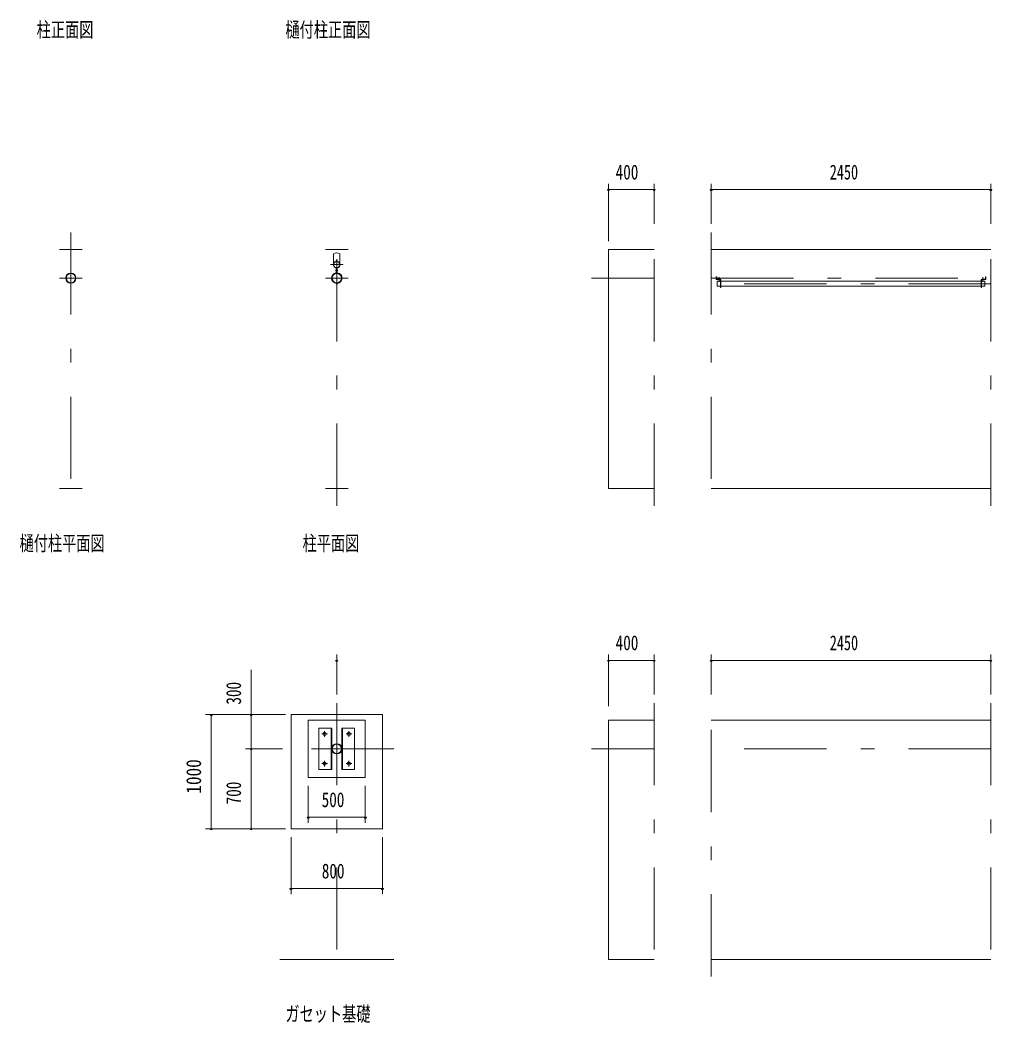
# Model space of a CAD drawing. Units: millimetres, scale not verified. Extents: x -25415 to 25419, y -10500 to 10500.
# Drawn here: x -25415 to -16898, y -8113 to 676 of the extents above; entities that cross this region are included whole.
import ezdxf
from ezdxf.enums import TextEntityAlignment as Align

# ---------------------------------------------------------------- set-up
doc = ezdxf.new("R2010")
doc.units = ezdxf.units.MM
doc.header["$LTSCALE"] = 60
doc.linetypes.add('USER3', pattern=[24, 12, -5, 2, -5])
for name, color, linetype, lineweight in [('0-2_1-05BOLD', 7, 'Continuous', 18), ('0-3_1-25CENTER', 3, 'USER3', 18), ('0-5_1-55DIM', 3, 'Continuous', 18)]:
    doc.layers.add(name, color=color, linetype=linetype, lineweight=lineweight)
doc.styles.add('ＭＳ ゴシック', font='')
doc.styles.get('ＭＳ ゴシック').set_extended_font_data('MS Gothic')

msp = doc.modelspace()

# ---------------------------------------------------------------- linework, layer by layer
at = {"layer": '0-2_1-05BOLD'}
for p, q in [((-24868.96, -1335.33), (-25068.96, -1335.33)), ((-22739.23, -1335.33), (-22539.23, -1335.33)), ((-22666.73, -1373.23), (-22666.73, -1457.81)), ((-22611.73, -1457.81), (-22611.73, -1373.23)), ((-19357.77, -1335.33), (-16907.77, -1335.33)), ((-22643.83, -1539.41), (-22643.83, -1496.07)), ((-22642.23, -1494.67), (-22642.23, -1540.88)), ((-22636.23, -1540.88), (-22636.23, -1494.67)), ((-22634.63, -1496.07), (-22634.63, -1539.41)), ((-16952.32, -1573.33), (-16952.32, -1593.33)), ((-19278.42, -1595.33), (-19308.02, -1595.33)), ((-19308.02, -1598.53), (-19278.42, -1598.53)), ((-19273.22, -1613.13), (-16992.32, -1613.13)), ((-16992.32, -1655.83), (-19273.22, -1655.83)), ((-16989.12, -1613.13), (-16960.28, -1613.13)), ((-16957.52, -1595.33), (-16987.12, -1595.33)), ((-16987.12, -1598.53), (-16957.52, -1598.53)), ((-25068.96, -3430.33), (-24868.96, -3430.33)), ((-22539.23, -3430.33), (-22739.23, -3430.33)), ((-16907.77, -3430.33), (-19357.77, -3430.33)), ((-22389.23, -5460.33), (-22889.23, -5460.33)), ((-22688.28, -5890.33), (-22688.28, -5530.33)), ((-22590.18, -5530.33), (-22590.18, -5890.33)), ((-19357.77, -5460.33), (-16907.77, -5460.33)), ((-23139.23, -7555.33), (-22139.23, -7555.33)), ((-16907.77, -7555.33), (-19357.77, -7555.33))]:
    msp.add_line(p, q, dxfattribs=at)
for points in [[(-19857.78, -3430.33), (-20257.78, -3430.33), (-20257.78, -1335.33), (-19857.78, -1335.33)], [(-19310.02, -1593.33), (-19310.02, -1573.33), (-19313.22, -1573.33), (-19313.22, -1593.33)], [(-16955.52, -1593.33), (-16955.52, -1573.33), (-16952.32, -1573.33)], [(-19276.42, -1655.83), (-19305.27, -1655.83), (-19305.27, -1613.13), (-19276.42, -1613.13)], [(-19276.43, -1600.53), (-19276.43, -1666.33), (-19273.22, -1666.33), (-19273.22, -1600.53)], [(-16989.12, -1600.53), (-16989.12, -1666.33), (-16992.32, -1666.33), (-16992.32, -1600.53)], [(-16960.28, -1613.13), (-16960.28, -1655.83), (-16989.12, -1655.83)], [(-22889.23, -5460.33), (-22889.23, -5960.33), (-22389.23, -5960.33), (-22389.23, -5460.33)], [(-19857.78, -7555.33), (-20257.77, -7555.33), (-20257.77, -5460.33), (-19857.78, -5460.33)]]:
    msp.add_lwpolyline(points, dxfattribs=at)
for points in [[(-23039.23, -5410.33), (-22239.23, -5410.33), (-22239.23, -6410.33), (-23039.23, -6410.33)], [(-22683.78, -5890.33), (-22795.78, -5890.33), (-22795.78, -5530.33), (-22683.78, -5530.33)], [(-22482.68, -5530.33), (-22594.68, -5530.33), (-22594.68, -5890.33), (-22482.68, -5890.33)]]:
    msp.add_lwpolyline(points, close=True, dxfattribs=at)
for centre, radius in [((-22639.23, -1467.33), 27.5), ((-22639.23, -1435.98), 2.25), ((-24968.96, -1585.33), 44.55), ((-24968.96, -1585.33), 40.35), ((-22639.23, -1585.33), 44.55), ((-22639.23, -1585.33), 40.35), ((-22639.23, -1633.73), 2.25), ((-22745.73, -5580.33), 14.5), ((-22532.73, -5580.33), 14.5), ((-22639.23, -5710.33), 44.55), ((-22639.23, -5710.33), 40.35), ((-22745.73, -5840.33), 14.5), ((-22532.73, -5840.33), 14.5)]:
    msp.add_circle(centre, radius, dxfattribs=at)
for centre, radius, start, end in [((-22639.23, -1408.73), 44.9, 52.23544, 127.76454), ((-22639.23, -1467.33), 29.1, 90, 260.90512), ((-22639.23, -1484.73), 44.9, 109.58864, 127.76454), ((-22639.23, -1435.98), 3.85, 270, 218.65778), ((-22639.23, -1467.33), 29.1, 279.09488, 84.06984), ((-22639.23, -1484.73), 44.9, 52.23544, 70.41136), ((-22639.23, -1585.33), 46.15, 95.72713, 270.00108), ((-22639.23, -1585.33), 46.15, 273.78915, 84.28163), ((-22639.23, -1633.73), 3.85, 142.09248, 90), ((-19308.02, -1593.33), 5.2, 180, 270), ((-19308.02, -1593.33), 2, 180, 270), ((-19278.42, -1600.53), 5.2, 0, 90), ((-19278.42, -1600.53), 2, 0, 90), ((-16987.12, -1600.53), 5.2, 90, 180), ((-16987.12, -1600.53), 2, 90, 180), ((-16957.52, -1593.33), 2, 270, 0), ((-16957.52, -1593.33), 5.2, 270, 0)]:
    msp.add_arc(centre, radius, start, end, dxfattribs=at)
at = {"layer": '0-3_1-25CENTER'}
for p, q in [((-24968.96, -1185.33), (-24968.96, -3580.33)), ((-22639.23, -3580.33), (-22639.23, -1185.33)), ((-19857.78, -3580.33), (-19857.78, -1185.33)), ((-19357.77, -1185.33), (-19357.77, -3580.33)), ((-16907.77, -3580.33), (-16907.77, -1185.33)), ((-22584.23, -1467.33), (-22694.23, -1467.33)), ((-22649.99, -1517.8), (-22628.47, -1517.8)), ((-19288.22, -1618.13), (-19288.22, -1576.33)), ((-16977.32, -1576.33), (-16977.32, -1618.13)), ((-24868.96, -1585.33), (-25068.96, -1585.33)), ((-22539.23, -1585.33), (-22739.23, -1585.33)), ((-20407.78, -1585.33), (-19857.78, -1585.33)), ((-19357.77, -1585.33), (-16907.77, -1585.33)), ((-16907.77, -1634.48), (-19357.77, -1634.48)), ((-22639.23, -5310.33), (-22639.23, -7705.33)), ((-19857.78, -5310.33), (-19857.78, -7705.33)), ((-19357.77, -7705.33), (-19357.77, -5310.33)), ((-16907.77, -5310.33), (-16907.77, -7705.33)), ((-22720.73, -5580.33), (-22770.73, -5580.33)), ((-22745.73, -5555.33), (-22745.73, -5605.33)), ((-22557.73, -5580.33), (-22507.73, -5580.33)), ((-22532.73, -5605.33), (-22532.73, -5555.33)), ((-22139.23, -5710.33), (-23139.23, -5710.33)), ((-19857.78, -5710.33), (-20407.77, -5710.33)), ((-16907.77, -5710.33), (-19357.77, -5710.33)), ((-22770.73, -5840.33), (-22720.73, -5840.33)), ((-22745.73, -5865.33), (-22745.73, -5815.33)), ((-22557.73, -5840.33), (-22507.73, -5840.33)), ((-22532.73, -5815.33), (-22532.73, -5865.33))]:
    msp.add_line(p, q, dxfattribs=at)
at = {"layer": '0-5_1-55DIM'}
for p, q in [((-20257.78, -760.33), (-20257.78, -1260.33)), ((-19857.78, -1110.33), (-19857.78, -760.33)), ((-19357.77, -760.33), (-19357.77, -1110.33)), ((-16907.77, -1110.33), (-16907.77, -760.33)), ((-20247.78, -810.33), (-20267.78, -810.33)), ((-20257.78, -810.33), (-19857.78, -810.33)), ((-19857.78, -810.33), (-20257.78, -810.33)), ((-19847.78, -810.33), (-19867.78, -810.33)), ((-19347.77, -810.33), (-19367.77, -810.33)), ((-19357.77, -810.33), (-16907.77, -810.33)), ((-16907.77, -810.33), (-19357.77, -810.33)), ((-16897.77, -810.33), (-16917.77, -810.33)), ((-22639.23, -5235.33), (-22639.23, -4885.33)), ((-20257.77, -4885.33), (-20257.77, -5335.33)), ((-19857.78, -4885.33), (-19857.78, -5235.33)), ((-19357.77, -5235.33), (-19357.77, -4885.33)), ((-16907.77, -4885.33), (-16907.77, -5235.33)), ((-22629.23, -4935.33), (-22649.23, -4935.33)), ((-20247.77, -4935.33), (-20267.77, -4935.33)), ((-20257.77, -4935.33), (-19857.78, -4935.33)), ((-20257.77, -4935.33), (-19857.78, -4935.33)), ((-19847.78, -4935.33), (-19867.78, -4935.33)), ((-19347.77, -4935.33), (-19367.77, -4935.33)), ((-19357.77, -4935.33), (-16907.77, -4935.33)), ((-19357.77, -4935.33), (-16907.77, -4935.33)), ((-16897.77, -4935.33), (-16917.77, -4935.33)), ((-23389.23, -6410.33), (-23389.23, -5017.83)), ((-23089.23, -5410.33), (-23789.23, -5410.33)), ((-23729.22, -5410.33), (-23749.22, -5410.33)), ((-23739.22, -6410.33), (-23739.22, -5410.33)), ((-23739.22, -5410.33), (-23739.22, -6410.33)), ((-23379.23, -5410.33), (-23399.23, -5410.33)), ((-23389.23, -5710.33), (-23389.23, -5410.33)), ((-23114.22, -5710.33), (-23439.23, -5710.33)), ((-23379.23, -5710.33), (-23399.23, -5710.33)), ((-23389.23, -6410.33), (-23389.23, -5710.33)), ((-22889.23, -6360.33), (-22889.23, -6035.33)), ((-22389.23, -6360.33), (-22389.23, -6035.33)), ((-22879.23, -6310.33), (-22899.23, -6310.33)), ((-22889.23, -6310.33), (-22389.23, -6310.33)), ((-22389.23, -6310.33), (-22889.23, -6310.33)), ((-22379.23, -6310.33), (-22399.23, -6310.33)), ((-23789.23, -6410.33), (-23089.23, -6410.33)), ((-23729.22, -6410.33), (-23749.22, -6410.33)), ((-23379.23, -6410.33), (-23399.23, -6410.33)), ((-23039.23, -6485.33), (-23039.23, -6985.33)), ((-22239.23, -6985.33), (-22239.23, -6485.33)), ((-23029.23, -6935.33), (-23049.23, -6935.33)), ((-23039.23, -6935.33), (-22239.23, -6935.33)), ((-23039.23, -6935.33), (-22239.23, -6935.33)), ((-22229.23, -6935.33), (-22249.23, -6935.33))]:
    msp.add_line(p, q, dxfattribs=at)
for centre in [(-20257.78, -810.33), (-19857.78, -810.33), (-19357.77, -810.33), (-16907.77, -810.33), (-22639.23, -4935.33), (-20257.77, -4935.33), (-19857.78, -4935.33), (-19357.77, -4935.33), (-16907.77, -4935.33), (-23739.22, -5410.33), (-23389.23, -5410.33), (-23389.23, -5710.33), (-22889.23, -6310.33), (-22389.23, -6310.33), (-23739.22, -6410.33), (-23389.23, -6410.33), (-23039.23, -6935.33), (-22239.23, -6935.33)]:
    msp.add_arc(centre, 10, 180, 0, dxfattribs=at)

# ---------------------------------------------------------------- texts
at = {"layer": '0-5_1-55DIM', "color": 7, "style": 'ＭＳ ゴシック'}
for s, width, p in [('柱正面図', 0.7, (-25268.96, 487.43)), ('樋付柱正面図', 0.7, (-23089.22, 487.43)), ('400', 0.75, (-20195.4, -760.33)), ('2450', 0.7, (-18318.78, -760.33)), ('樋付柱平面図', 0.7, (-25418.96, -4012.56)), ('柱平面図', 0.7, (-22939.23, -4012.56)), ('400', 0.75, (-20195.4, -4885.33)), ('2450', 0.7, (-18318.78, -4885.33)), ('500', 0.75, (-22771.68, -6260.33)), ('800', 0.75, (-22770.64, -6885.33)), ('ガセット基礎', 0.7, (-23089.23, -8137.56))]:
    msp.add_text(s, height=130.2, dxfattribs=dict(at, width=width)).set_placement(p, align=Align.BOTTOM_LEFT)
for s, width, p in [('300', 0.75, (-23439.23, -5323.18)), ('1000', 0.85, (-23789.22, -6103.13)), ('700', 0.75, (-23439.23, -6197.33))]:
    msp.add_text(s, height=130.2, rotation=90, dxfattribs=dict(at, width=width)).set_placement(p, align=Align.BOTTOM_LEFT)

doc.saveas('drawing.dxf')
